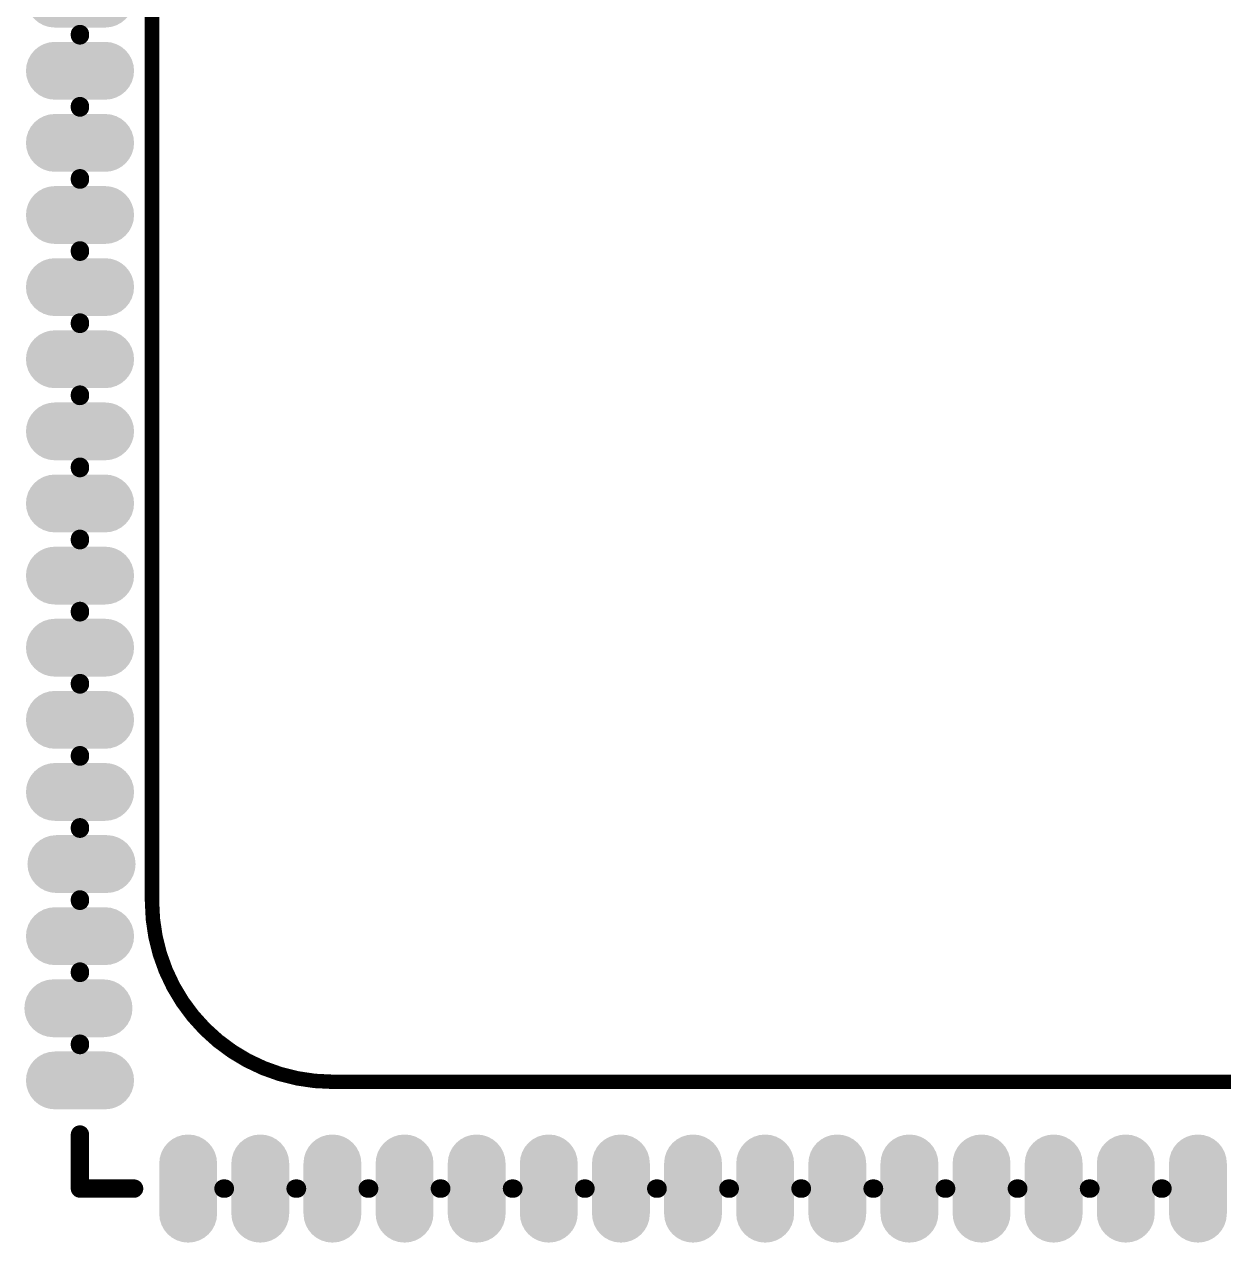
# Model space of a CAD drawing. Header units: inches. Extents: x -17.6 to 16.7, y -16.7 to 16.7.
# Drawn here: x -16.77 to -0.14, y -16.75 to 0.14 of the extents above; entities that cross this region are included whole.
import ezdxf

# ---------------------------------------------------------------- set-up
doc = ezdxf.new("R2010")
doc.units = ezdxf.units.IN
for name, color, linetype in [('Bottom Overlay', 54, 'Continuous'), ('Keep-Out Layer', 6, 'Continuous'), ('Multi-Layer', 9, 'Continuous'), ('Top Layer', 1, 'Continuous'), ('Top Overlay', 2, 'Continuous'), ('Top Paste', 8, 'Continuous'), ('Top Solder', 216, 'Continuous')]:
    doc.layers.add(name, color=color, linetype=linetype)

msp = doc.modelspace()

# ---------------------------------------------------------------- hatches: boundary and pattern name
at = {"layer": 'Top Layer'}
h = msp.add_hatch(color=1, dxfattribs=at)
edge = h.paths.add_edge_path()
edge.add_arc((-15.651, -0.5), 0.35, 270, 450)
edge.add_line((-15.651, -0.15), (-16.348, -0.15))
edge.add_arc((-16.348, -0.5), 0.35, 90, 270)
edge.add_line((-16.348, -0.85), (-15.651, -0.85))
h = msp.add_hatch(color=1, dxfattribs=at)
edge = h.paths.add_edge_path()
edge.add_arc((-15.651, -1.5), 0.35, 270, 450)
edge.add_line((-15.651, -1.15), (-16.348, -1.15))
edge.add_arc((-16.348, -1.5), 0.35, 90, 270)
edge.add_line((-16.348, -1.85), (-15.651, -1.85))
h = msp.add_hatch(color=1, dxfattribs=at)
edge = h.paths.add_edge_path()
edge.add_arc((-15.651, -2.5), 0.35, 270, 450)
edge.add_line((-15.651, -2.15), (-16.348, -2.15))
edge.add_arc((-16.348, -2.5), 0.35, 90, 270)
edge.add_line((-16.348, -2.85), (-15.651, -2.85))
h = msp.add_hatch(color=1, dxfattribs=at)
edge = h.paths.add_edge_path()
edge.add_arc((-15.651, -3.5), 0.35, 270, 450)
edge.add_line((-15.651, -3.15), (-16.348, -3.15))
edge.add_arc((-16.348, -3.5), 0.35, 90, 270)
edge.add_line((-16.348, -3.85), (-15.651, -3.85))
h = msp.add_hatch(color=1, dxfattribs=at)
edge = h.paths.add_edge_path()
edge.add_arc((-15.651, -4.5), 0.35, 270, 450)
edge.add_line((-15.651, -4.15), (-16.348, -4.15))
edge.add_arc((-16.348, -4.5), 0.35, 90, 270)
edge.add_line((-16.348, -4.85), (-15.651, -4.85))
h = msp.add_hatch(color=1, dxfattribs=at)
edge = h.paths.add_edge_path()
edge.add_arc((-15.651, -5.5), 0.35, 270, 450)
edge.add_line((-15.651, -5.15), (-16.348, -5.15))
edge.add_arc((-16.348, -5.5), 0.35, 90, 270)
edge.add_line((-16.348, -5.85), (-15.651, -5.85))
h = msp.add_hatch(color=1, dxfattribs=at)
edge = h.paths.add_edge_path()
edge.add_arc((-15.651, -6.5), 0.35, 270, 450)
edge.add_line((-15.651, -6.15), (-16.348, -6.15))
edge.add_arc((-16.348, -6.5), 0.35, 90, 270)
edge.add_line((-16.348, -6.85), (-15.651, -6.85))
h = msp.add_hatch(color=1, dxfattribs=at)
edge = h.paths.add_edge_path()
edge.add_arc((-15.651, -7.5), 0.35, 270, 450)
edge.add_line((-15.651, -7.15), (-16.348, -7.15))
edge.add_arc((-16.348, -7.5), 0.35, 90, 270)
edge.add_line((-16.348, -7.85), (-15.651, -7.85))
h = msp.add_hatch(color=1, dxfattribs=at)
edge = h.paths.add_edge_path()
edge.add_arc((-15.651, -8.5), 0.35, 270, 450)
edge.add_line((-15.651, -8.15), (-16.348, -8.15))
edge.add_arc((-16.348, -8.5), 0.35, 90, 270)
edge.add_line((-16.348, -8.85), (-15.651, -8.85))
h = msp.add_hatch(color=1, dxfattribs=at)
edge = h.paths.add_edge_path()
edge.add_arc((-15.651, -9.5), 0.35, 270, 450)
edge.add_line((-15.651, -9.15), (-16.348, -9.15))
edge.add_arc((-16.348, -9.5), 0.35, 90, 270)
edge.add_line((-16.348, -9.85), (-15.651, -9.85))
h = msp.add_hatch(color=1, dxfattribs=at)
edge = h.paths.add_edge_path()
edge.add_arc((-15.651, -10.5), 0.35, 270, 450)
edge.add_line((-15.651, -10.15), (-16.348, -10.15))
edge.add_arc((-16.348, -10.5), 0.35, 90, 270)
edge.add_line((-16.348, -10.85), (-15.651, -10.85))
h = msp.add_hatch(color=1, dxfattribs=at)
edge = h.paths.add_edge_path()
edge.add_arc((-15.63, -11.5), 0.35, 270, 450)
edge.add_line((-15.63, -11.15), (-16.327, -11.15))
edge.add_arc((-16.327, -11.5), 0.35, 90, 270)
edge.add_line((-16.327, -11.85), (-15.63, -11.85))
h = msp.add_hatch(color=1, dxfattribs=at)
edge = h.paths.add_edge_path()
edge.add_arc((-15.651, -12.5), 0.35, 270, 450)
edge.add_line((-15.651, -12.15), (-16.348, -12.15))
edge.add_arc((-16.348, -12.5), 0.35, 90, 270)
edge.add_line((-16.348, -12.85), (-15.651, -12.85))
h = msp.add_hatch(color=1, dxfattribs=at)
edge = h.paths.add_edge_path()
edge.add_arc((-15.673, -13.5), 0.35, 270, 450)
edge.add_line((-15.673, -13.15), (-16.37, -13.15))
edge.add_arc((-16.37, -13.5), 0.35, 90, 270)
edge.add_line((-16.37, -13.85), (-15.673, -13.85))
h = msp.add_hatch(color=1, dxfattribs=at)
edge = h.paths.add_edge_path()
edge.add_arc((-16.348, -14.5), 0.35, 90, 270)
edge.add_line((-16.348, -14.85), (-15.651, -14.85))
edge.add_arc((-15.651, -14.5), 0.35, 270, 450)
edge.add_line((-15.651, -14.15), (-16.348, -14.15))
h = msp.add_hatch(color=1, dxfattribs=at)
edge = h.paths.add_edge_path()
edge.add_arc((-14.5, -15.651), 0.35, 0, 180)
edge.add_line((-14.85, -15.651), (-14.85, -16.348))
edge.add_arc((-14.5, -16.348), 0.35, 180, 360)
edge.add_line((-14.15, -16.348), (-14.15, -15.651))
h = msp.add_hatch(color=1, dxfattribs=at)
edge = h.paths.add_edge_path()
edge.add_arc((-13.5, -15.651), 0.35, 0, 180)
edge.add_line((-13.85, -15.651), (-13.85, -16.348))
edge.add_arc((-13.5, -16.348), 0.35, 180, 360)
edge.add_line((-13.15, -16.348), (-13.15, -15.651))
h = msp.add_hatch(color=1, dxfattribs=at)
edge = h.paths.add_edge_path()
edge.add_arc((-12.5, -15.651), 0.35, 0, 180)
edge.add_line((-12.85, -15.651), (-12.85, -16.348))
edge.add_arc((-12.5, -16.348), 0.35, 180, 360)
edge.add_line((-12.15, -16.348), (-12.15, -15.651))
h = msp.add_hatch(color=1, dxfattribs=at)
edge = h.paths.add_edge_path()
edge.add_arc((-11.5, -15.651), 0.35, 0, 180)
edge.add_line((-11.85, -15.651), (-11.85, -16.348))
edge.add_arc((-11.5, -16.348), 0.35, 180, 360)
edge.add_line((-11.15, -16.348), (-11.15, -15.651))
h = msp.add_hatch(color=1, dxfattribs=at)
edge = h.paths.add_edge_path()
edge.add_arc((-10.5, -15.651), 0.35, 0, 180)
edge.add_line((-10.85, -15.651), (-10.85, -16.348))
edge.add_arc((-10.5, -16.348), 0.35, 180, 360)
edge.add_line((-10.15, -16.348), (-10.15, -15.651))
h = msp.add_hatch(color=1, dxfattribs=at)
edge = h.paths.add_edge_path()
edge.add_arc((-9.5, -15.651), 0.35, 0, 180)
edge.add_line((-9.85, -15.651), (-9.85, -16.348))
edge.add_arc((-9.5, -16.348), 0.35, 180, 360)
edge.add_line((-9.15, -16.348), (-9.15, -15.651))
h = msp.add_hatch(color=1, dxfattribs=at)
edge = h.paths.add_edge_path()
edge.add_arc((-8.5, -15.651), 0.35, 0, 180)
edge.add_line((-8.85, -15.651), (-8.85, -16.348))
edge.add_arc((-8.5, -16.348), 0.35, 180, 360)
edge.add_line((-8.15, -16.348), (-8.15, -15.651))
h = msp.add_hatch(color=1, dxfattribs=at)
edge = h.paths.add_edge_path()
edge.add_arc((-7.5, -15.651), 0.35, 0, 180)
edge.add_line((-7.85, -15.651), (-7.85, -16.348))
edge.add_arc((-7.5, -16.348), 0.35, 180, 360)
edge.add_line((-7.15, -16.348), (-7.15, -15.651))
h = msp.add_hatch(color=1, dxfattribs=at)
edge = h.paths.add_edge_path()
edge.add_arc((-6.5, -15.651), 0.35, 0, 180)
edge.add_line((-6.85, -15.651), (-6.85, -16.348))
edge.add_arc((-6.5, -16.348), 0.35, 180, 360)
edge.add_line((-6.15, -16.348), (-6.15, -15.651))
h = msp.add_hatch(color=1, dxfattribs=at)
edge = h.paths.add_edge_path()
edge.add_arc((-5.5, -15.651), 0.35, 0, 180)
edge.add_line((-5.85, -15.651), (-5.85, -16.348))
edge.add_arc((-5.5, -16.348), 0.35, 180, 360)
edge.add_line((-5.15, -16.348), (-5.15, -15.651))
h = msp.add_hatch(color=1, dxfattribs=at)
edge = h.paths.add_edge_path()
edge.add_arc((-4.5, -15.651), 0.35, 0, 180)
edge.add_line((-4.85, -15.651), (-4.85, -16.348))
edge.add_arc((-4.5, -16.348), 0.35, 180, 360)
edge.add_line((-4.15, -16.348), (-4.15, -15.651))
h = msp.add_hatch(color=1, dxfattribs=at)
edge = h.paths.add_edge_path()
edge.add_arc((-3.5, -15.651), 0.35, 0, 180)
edge.add_line((-3.85, -15.651), (-3.85, -16.348))
edge.add_arc((-3.5, -16.348), 0.35, 180, 360)
edge.add_line((-3.15, -16.348), (-3.15, -15.651))
h = msp.add_hatch(color=1, dxfattribs=at)
edge = h.paths.add_edge_path()
edge.add_arc((-2.5, -15.651), 0.35, 0, 180)
edge.add_line((-2.85, -15.651), (-2.85, -16.348))
edge.add_arc((-2.5, -16.348), 0.35, 180, 360)
edge.add_line((-2.15, -16.348), (-2.15, -15.651))
h = msp.add_hatch(color=1, dxfattribs=at)
edge = h.paths.add_edge_path()
edge.add_arc((-1.5, -15.651), 0.35, 0, 180)
edge.add_line((-1.85, -15.651), (-1.85, -16.348))
edge.add_arc((-1.5, -16.348), 0.35, 180, 360)
edge.add_line((-1.15, -16.348), (-1.15, -15.651))
h = msp.add_hatch(color=1, dxfattribs=at)
edge = h.paths.add_edge_path()
edge.add_arc((-0.5, -15.651), 0.35, 0, 180)
edge.add_line((-0.85, -15.651), (-0.85, -16.348))
edge.add_arc((-0.5, -16.348), 0.35, 180, 360)
edge.add_line((-0.15, -16.348), (-0.15, -15.651))
at = {"layer": 'Top Paste'}
h = msp.add_hatch(color=8, dxfattribs=at)
edge = h.paths.add_edge_path()
edge.add_arc((-15.651, -0.5), 0.35, 270, 450)
edge.add_line((-15.651, -0.15), (-16.348, -0.15))
edge.add_arc((-16.348, -0.5), 0.35, 90, 270)
edge.add_line((-16.348, -0.85), (-15.651, -0.85))
h = msp.add_hatch(color=8, dxfattribs=at)
edge = h.paths.add_edge_path()
edge.add_arc((-15.651, -1.5), 0.35, 270, 450)
edge.add_line((-15.651, -1.15), (-16.348, -1.15))
edge.add_arc((-16.348, -1.5), 0.35, 90, 270)
edge.add_line((-16.348, -1.85), (-15.651, -1.85))
h = msp.add_hatch(color=8, dxfattribs=at)
edge = h.paths.add_edge_path()
edge.add_arc((-15.651, -2.5), 0.35, 270, 450)
edge.add_line((-15.651, -2.15), (-16.348, -2.15))
edge.add_arc((-16.348, -2.5), 0.35, 90, 270)
edge.add_line((-16.348, -2.85), (-15.651, -2.85))
h = msp.add_hatch(color=8, dxfattribs=at)
edge = h.paths.add_edge_path()
edge.add_arc((-15.651, -3.5), 0.35, 270, 450)
edge.add_line((-15.651, -3.15), (-16.348, -3.15))
edge.add_arc((-16.348, -3.5), 0.35, 90, 270)
edge.add_line((-16.348, -3.85), (-15.651, -3.85))
h = msp.add_hatch(color=8, dxfattribs=at)
edge = h.paths.add_edge_path()
edge.add_arc((-15.651, -4.5), 0.35, 270, 450)
edge.add_line((-15.651, -4.15), (-16.348, -4.15))
edge.add_arc((-16.348, -4.5), 0.35, 90, 270)
edge.add_line((-16.348, -4.85), (-15.651, -4.85))
h = msp.add_hatch(color=8, dxfattribs=at)
edge = h.paths.add_edge_path()
edge.add_arc((-15.651, -5.5), 0.35, 270, 450)
edge.add_line((-15.651, -5.15), (-16.348, -5.15))
edge.add_arc((-16.348, -5.5), 0.35, 90, 270)
edge.add_line((-16.348, -5.85), (-15.651, -5.85))
h = msp.add_hatch(color=8, dxfattribs=at)
edge = h.paths.add_edge_path()
edge.add_arc((-15.651, -6.5), 0.35, 270, 450)
edge.add_line((-15.651, -6.15), (-16.348, -6.15))
edge.add_arc((-16.348, -6.5), 0.35, 90, 270)
edge.add_line((-16.348, -6.85), (-15.651, -6.85))
h = msp.add_hatch(color=8, dxfattribs=at)
edge = h.paths.add_edge_path()
edge.add_arc((-15.651, -7.5), 0.35, 270, 450)
edge.add_line((-15.651, -7.15), (-16.348, -7.15))
edge.add_arc((-16.348, -7.5), 0.35, 90, 270)
edge.add_line((-16.348, -7.85), (-15.651, -7.85))
h = msp.add_hatch(color=8, dxfattribs=at)
edge = h.paths.add_edge_path()
edge.add_arc((-15.651, -8.5), 0.35, 270, 450)
edge.add_line((-15.651, -8.15), (-16.348, -8.15))
edge.add_arc((-16.348, -8.5), 0.35, 90, 270)
edge.add_line((-16.348, -8.85), (-15.651, -8.85))
h = msp.add_hatch(color=8, dxfattribs=at)
edge = h.paths.add_edge_path()
edge.add_arc((-15.651, -9.5), 0.35, 270, 450)
edge.add_line((-15.651, -9.15), (-16.348, -9.15))
edge.add_arc((-16.348, -9.5), 0.35, 90, 270)
edge.add_line((-16.348, -9.85), (-15.651, -9.85))
h = msp.add_hatch(color=8, dxfattribs=at)
edge = h.paths.add_edge_path()
edge.add_arc((-15.651, -10.5), 0.35, 270, 450)
edge.add_line((-15.651, -10.15), (-16.348, -10.15))
edge.add_arc((-16.348, -10.5), 0.35, 90, 270)
edge.add_line((-16.348, -10.85), (-15.651, -10.85))
h = msp.add_hatch(color=8, dxfattribs=at)
edge = h.paths.add_edge_path()
edge.add_arc((-15.63, -11.5), 0.35, 270, 450)
edge.add_line((-15.63, -11.15), (-16.327, -11.15))
edge.add_arc((-16.327, -11.5), 0.35, 90, 270)
edge.add_line((-16.327, -11.85), (-15.63, -11.85))
h = msp.add_hatch(color=8, dxfattribs=at)
edge = h.paths.add_edge_path()
edge.add_arc((-15.651, -12.5), 0.35, 270, 450)
edge.add_line((-15.651, -12.15), (-16.348, -12.15))
edge.add_arc((-16.348, -12.5), 0.35, 90, 270)
edge.add_line((-16.348, -12.85), (-15.651, -12.85))
h = msp.add_hatch(color=8, dxfattribs=at)
edge = h.paths.add_edge_path()
edge.add_arc((-15.673, -13.5), 0.35, 270, 450)
edge.add_line((-15.673, -13.15), (-16.37, -13.15))
edge.add_arc((-16.37, -13.5), 0.35, 90, 270)
edge.add_line((-16.37, -13.85), (-15.673, -13.85))
h = msp.add_hatch(color=8, dxfattribs=at)
edge = h.paths.add_edge_path()
edge.add_arc((-16.348, -14.5), 0.35, 90, 270)
edge.add_line((-16.348, -14.85), (-15.651, -14.85))
edge.add_arc((-15.651, -14.5), 0.35, 270, 450)
edge.add_line((-15.651, -14.15), (-16.348, -14.15))
h = msp.add_hatch(color=8, dxfattribs=at)
edge = h.paths.add_edge_path()
edge.add_arc((-14.5, -15.651), 0.35, 0, 180)
edge.add_line((-14.85, -15.651), (-14.85, -16.348))
edge.add_arc((-14.5, -16.348), 0.35, 180, 360)
edge.add_line((-14.15, -16.348), (-14.15, -15.651))
h = msp.add_hatch(color=8, dxfattribs=at)
edge = h.paths.add_edge_path()
edge.add_arc((-13.5, -15.651), 0.35, 0, 180)
edge.add_line((-13.85, -15.651), (-13.85, -16.348))
edge.add_arc((-13.5, -16.348), 0.35, 180, 360)
edge.add_line((-13.15, -16.348), (-13.15, -15.651))
h = msp.add_hatch(color=8, dxfattribs=at)
edge = h.paths.add_edge_path()
edge.add_arc((-12.5, -15.651), 0.35, 0, 180)
edge.add_line((-12.85, -15.651), (-12.85, -16.348))
edge.add_arc((-12.5, -16.348), 0.35, 180, 360)
edge.add_line((-12.15, -16.348), (-12.15, -15.651))
h = msp.add_hatch(color=8, dxfattribs=at)
edge = h.paths.add_edge_path()
edge.add_arc((-11.5, -15.651), 0.35, 0, 180)
edge.add_line((-11.85, -15.651), (-11.85, -16.348))
edge.add_arc((-11.5, -16.348), 0.35, 180, 360)
edge.add_line((-11.15, -16.348), (-11.15, -15.651))
h = msp.add_hatch(color=8, dxfattribs=at)
edge = h.paths.add_edge_path()
edge.add_arc((-10.5, -15.651), 0.35, 0, 180)
edge.add_line((-10.85, -15.651), (-10.85, -16.348))
edge.add_arc((-10.5, -16.348), 0.35, 180, 360)
edge.add_line((-10.15, -16.348), (-10.15, -15.651))
h = msp.add_hatch(color=8, dxfattribs=at)
edge = h.paths.add_edge_path()
edge.add_arc((-9.5, -15.651), 0.35, 0, 180)
edge.add_line((-9.85, -15.651), (-9.85, -16.348))
edge.add_arc((-9.5, -16.348), 0.35, 180, 360)
edge.add_line((-9.15, -16.348), (-9.15, -15.651))
h = msp.add_hatch(color=8, dxfattribs=at)
edge = h.paths.add_edge_path()
edge.add_arc((-8.5, -15.651), 0.35, 0, 180)
edge.add_line((-8.85, -15.651), (-8.85, -16.348))
edge.add_arc((-8.5, -16.348), 0.35, 180, 360)
edge.add_line((-8.15, -16.348), (-8.15, -15.651))
h = msp.add_hatch(color=8, dxfattribs=at)
edge = h.paths.add_edge_path()
edge.add_arc((-7.5, -15.651), 0.35, 0, 180)
edge.add_line((-7.85, -15.651), (-7.85, -16.348))
edge.add_arc((-7.5, -16.348), 0.35, 180, 360)
edge.add_line((-7.15, -16.348), (-7.15, -15.651))
h = msp.add_hatch(color=8, dxfattribs=at)
edge = h.paths.add_edge_path()
edge.add_arc((-6.5, -15.651), 0.35, 0, 180)
edge.add_line((-6.85, -15.651), (-6.85, -16.348))
edge.add_arc((-6.5, -16.348), 0.35, 180, 360)
edge.add_line((-6.15, -16.348), (-6.15, -15.651))
h = msp.add_hatch(color=8, dxfattribs=at)
edge = h.paths.add_edge_path()
edge.add_arc((-5.5, -15.651), 0.35, 0, 180)
edge.add_line((-5.85, -15.651), (-5.85, -16.348))
edge.add_arc((-5.5, -16.348), 0.35, 180, 360)
edge.add_line((-5.15, -16.348), (-5.15, -15.651))
h = msp.add_hatch(color=8, dxfattribs=at)
edge = h.paths.add_edge_path()
edge.add_arc((-4.5, -15.651), 0.35, 0, 180)
edge.add_line((-4.85, -15.651), (-4.85, -16.348))
edge.add_arc((-4.5, -16.348), 0.35, 180, 360)
edge.add_line((-4.15, -16.348), (-4.15, -15.651))
h = msp.add_hatch(color=8, dxfattribs=at)
edge = h.paths.add_edge_path()
edge.add_arc((-3.5, -15.651), 0.35, 0, 180)
edge.add_line((-3.85, -15.651), (-3.85, -16.348))
edge.add_arc((-3.5, -16.348), 0.35, 180, 360)
edge.add_line((-3.15, -16.348), (-3.15, -15.651))
h = msp.add_hatch(color=8, dxfattribs=at)
edge = h.paths.add_edge_path()
edge.add_arc((-2.5, -15.651), 0.35, 0, 180)
edge.add_line((-2.85, -15.651), (-2.85, -16.348))
edge.add_arc((-2.5, -16.348), 0.35, 180, 360)
edge.add_line((-2.15, -16.348), (-2.15, -15.651))
h = msp.add_hatch(color=8, dxfattribs=at)
edge = h.paths.add_edge_path()
edge.add_arc((-1.5, -15.651), 0.35, 0, 180)
edge.add_line((-1.85, -15.651), (-1.85, -16.348))
edge.add_arc((-1.5, -16.348), 0.35, 180, 360)
edge.add_line((-1.15, -16.348), (-1.15, -15.651))
h = msp.add_hatch(color=8, dxfattribs=at)
edge = h.paths.add_edge_path()
edge.add_arc((-0.5, -15.651), 0.35, 0, 180)
edge.add_line((-0.85, -15.651), (-0.85, -16.348))
edge.add_arc((-0.5, -16.348), 0.35, 180, 360)
edge.add_line((-0.15, -16.348), (-0.15, -15.651))
at = {"layer": 'Top Solder'}
h = msp.add_hatch(color=216, dxfattribs=at)
edge = h.paths.add_edge_path()
edge.add_arc((-15.651, 0.5), 0.401, 270, 450)
edge.add_line((-15.651, 0.901), (-16.348, 0.901))
edge.add_arc((-16.348, 0.5), 0.401, 90, 270)
edge.add_line((-16.348, 0.099), (-15.651, 0.099))
h = msp.add_hatch(color=216, dxfattribs=at)
edge = h.paths.add_edge_path()
edge.add_arc((-15.651, -0.5), 0.401, 270, 450)
edge.add_line((-15.651, -0.099), (-16.348, -0.099))
edge.add_arc((-16.348, -0.5), 0.401, 90, 270)
edge.add_line((-16.348, -0.901), (-15.651, -0.901))
h = msp.add_hatch(color=216, dxfattribs=at)
edge = h.paths.add_edge_path()
edge.add_arc((-15.651, -1.5), 0.401, 270, 450)
edge.add_line((-15.651, -1.099), (-16.348, -1.099))
edge.add_arc((-16.348, -1.5), 0.401, 90, 270)
edge.add_line((-16.348, -1.901), (-15.651, -1.901))
h = msp.add_hatch(color=216, dxfattribs=at)
edge = h.paths.add_edge_path()
edge.add_arc((-15.651, -2.5), 0.401, 270, 450)
edge.add_line((-15.651, -2.099), (-16.348, -2.099))
edge.add_arc((-16.348, -2.5), 0.401, 90, 270)
edge.add_line((-16.348, -2.901), (-15.651, -2.901))
h = msp.add_hatch(color=216, dxfattribs=at)
edge = h.paths.add_edge_path()
edge.add_arc((-15.651, -3.5), 0.401, 270, 450)
edge.add_line((-15.651, -3.099), (-16.348, -3.099))
edge.add_arc((-16.348, -3.5), 0.401, 90, 270)
edge.add_line((-16.348, -3.901), (-15.651, -3.901))
h = msp.add_hatch(color=216, dxfattribs=at)
edge = h.paths.add_edge_path()
edge.add_arc((-15.651, -4.5), 0.401, 270, 450)
edge.add_line((-15.651, -4.099), (-16.348, -4.099))
edge.add_arc((-16.348, -4.5), 0.401, 90, 270)
edge.add_line((-16.348, -4.901), (-15.651, -4.901))
h = msp.add_hatch(color=216, dxfattribs=at)
edge = h.paths.add_edge_path()
edge.add_arc((-15.651, -5.5), 0.401, 270, 450)
edge.add_line((-15.651, -5.099), (-16.348, -5.099))
edge.add_arc((-16.348, -5.5), 0.401, 90, 270)
edge.add_line((-16.348, -5.901), (-15.651, -5.901))
h = msp.add_hatch(color=216, dxfattribs=at)
edge = h.paths.add_edge_path()
edge.add_arc((-15.651, -6.5), 0.401, 270, 450)
edge.add_line((-15.651, -6.099), (-16.348, -6.099))
edge.add_arc((-16.348, -6.5), 0.401, 90, 270)
edge.add_line((-16.348, -6.901), (-15.651, -6.901))
h = msp.add_hatch(color=216, dxfattribs=at)
edge = h.paths.add_edge_path()
edge.add_arc((-15.651, -7.5), 0.401, 270, 450)
edge.add_line((-15.651, -7.099), (-16.348, -7.099))
edge.add_arc((-16.348, -7.5), 0.401, 90, 270)
edge.add_line((-16.348, -7.901), (-15.651, -7.901))
h = msp.add_hatch(color=216, dxfattribs=at)
edge = h.paths.add_edge_path()
edge.add_arc((-15.651, -8.5), 0.401, 270, 450)
edge.add_line((-15.651, -8.099), (-16.348, -8.099))
edge.add_arc((-16.348, -8.5), 0.401, 90, 270)
edge.add_line((-16.348, -8.901), (-15.651, -8.901))
h = msp.add_hatch(color=216, dxfattribs=at)
edge = h.paths.add_edge_path()
edge.add_arc((-15.651, -9.5), 0.401, 270, 450)
edge.add_line((-15.651, -9.099), (-16.348, -9.099))
edge.add_arc((-16.348, -9.5), 0.401, 90, 270)
edge.add_line((-16.348, -9.901), (-15.651, -9.901))
h = msp.add_hatch(color=216, dxfattribs=at)
edge = h.paths.add_edge_path()
edge.add_arc((-15.651, -10.5), 0.401, 270, 450)
edge.add_line((-15.651, -10.099), (-16.348, -10.099))
edge.add_arc((-16.348, -10.5), 0.401, 90, 270)
edge.add_line((-16.348, -10.901), (-15.651, -10.901))
h = msp.add_hatch(color=216, dxfattribs=at)
edge = h.paths.add_edge_path()
edge.add_arc((-15.63, -11.5), 0.401, 270, 450)
edge.add_line((-15.63, -11.099), (-16.327, -11.099))
edge.add_arc((-16.327, -11.5), 0.401, 90, 270)
edge.add_line((-16.327, -11.901), (-15.63, -11.901))
h = msp.add_hatch(color=216, dxfattribs=at)
edge = h.paths.add_edge_path()
edge.add_arc((-15.651, -12.5), 0.401, 270, 450)
edge.add_line((-15.651, -12.099), (-16.348, -12.099))
edge.add_arc((-16.348, -12.5), 0.401, 90, 270)
edge.add_line((-16.348, -12.901), (-15.651, -12.901))
h = msp.add_hatch(color=216, dxfattribs=at)
edge = h.paths.add_edge_path()
edge.add_arc((-15.673, -13.5), 0.401, 270, 450)
edge.add_line((-15.673, -13.099), (-16.37, -13.099))
edge.add_arc((-16.37, -13.5), 0.401, 90, 270)
edge.add_line((-16.37, -13.901), (-15.673, -13.901))
h = msp.add_hatch(color=216, dxfattribs=at)
edge = h.paths.add_edge_path()
edge.add_arc((-16.348, -14.5), 0.401, 90, 270)
edge.add_line((-16.348, -14.901), (-15.651, -14.901))
edge.add_arc((-15.651, -14.5), 0.401, 270, 450)
edge.add_line((-15.651, -14.099), (-16.348, -14.099))
h = msp.add_hatch(color=216, dxfattribs=at)
edge = h.paths.add_edge_path()
edge.add_arc((-14.5, -15.651), 0.401, 0, 180)
edge.add_line((-14.901, -15.651), (-14.901, -16.348))
edge.add_arc((-14.5, -16.348), 0.401, 180, 360)
edge.add_line((-14.099, -16.348), (-14.099, -15.651))
h = msp.add_hatch(color=216, dxfattribs=at)
edge = h.paths.add_edge_path()
edge.add_arc((-13.5, -15.651), 0.401, 0, 180)
edge.add_line((-13.901, -15.651), (-13.901, -16.348))
edge.add_arc((-13.5, -16.348), 0.401, 180, 360)
edge.add_line((-13.099, -16.348), (-13.099, -15.651))
h = msp.add_hatch(color=216, dxfattribs=at)
edge = h.paths.add_edge_path()
edge.add_arc((-12.5, -15.651), 0.401, 0, 180)
edge.add_line((-12.901, -15.651), (-12.901, -16.348))
edge.add_arc((-12.5, -16.348), 0.401, 180, 360)
edge.add_line((-12.099, -16.348), (-12.099, -15.651))
h = msp.add_hatch(color=216, dxfattribs=at)
edge = h.paths.add_edge_path()
edge.add_arc((-11.5, -15.651), 0.401, 0, 180)
edge.add_line((-11.901, -15.651), (-11.901, -16.348))
edge.add_arc((-11.5, -16.348), 0.401, 180, 360)
edge.add_line((-11.099, -16.348), (-11.099, -15.651))
h = msp.add_hatch(color=216, dxfattribs=at)
edge = h.paths.add_edge_path()
edge.add_arc((-10.5, -15.651), 0.401, 0, 180)
edge.add_line((-10.901, -15.651), (-10.901, -16.348))
edge.add_arc((-10.5, -16.348), 0.401, 180, 360)
edge.add_line((-10.099, -16.348), (-10.099, -15.651))
h = msp.add_hatch(color=216, dxfattribs=at)
edge = h.paths.add_edge_path()
edge.add_arc((-9.5, -15.651), 0.401, 0, 180)
edge.add_line((-9.901, -15.651), (-9.901, -16.348))
edge.add_arc((-9.5, -16.348), 0.401, 180, 360)
edge.add_line((-9.099, -16.348), (-9.099, -15.651))
h = msp.add_hatch(color=216, dxfattribs=at)
edge = h.paths.add_edge_path()
edge.add_arc((-8.5, -15.651), 0.401, 0, 180)
edge.add_line((-8.901, -15.651), (-8.901, -16.348))
edge.add_arc((-8.5, -16.348), 0.401, 180, 360)
edge.add_line((-8.099, -16.348), (-8.099, -15.651))
h = msp.add_hatch(color=216, dxfattribs=at)
edge = h.paths.add_edge_path()
edge.add_arc((-7.5, -15.651), 0.401, 0, 180)
edge.add_line((-7.901, -15.651), (-7.901, -16.348))
edge.add_arc((-7.5, -16.348), 0.401, 180, 360)
edge.add_line((-7.099, -16.348), (-7.099, -15.651))
h = msp.add_hatch(color=216, dxfattribs=at)
edge = h.paths.add_edge_path()
edge.add_arc((-6.5, -15.651), 0.401, 0, 180)
edge.add_line((-6.901, -15.651), (-6.901, -16.348))
edge.add_arc((-6.5, -16.348), 0.401, 180, 360)
edge.add_line((-6.099, -16.348), (-6.099, -15.651))
h = msp.add_hatch(color=216, dxfattribs=at)
edge = h.paths.add_edge_path()
edge.add_arc((-5.5, -15.651), 0.401, 0, 180)
edge.add_line((-5.901, -15.651), (-5.901, -16.348))
edge.add_arc((-5.5, -16.348), 0.401, 180, 360)
edge.add_line((-5.099, -16.348), (-5.099, -15.651))
h = msp.add_hatch(color=216, dxfattribs=at)
edge = h.paths.add_edge_path()
edge.add_arc((-4.5, -15.651), 0.401, 0, 180)
edge.add_line((-4.901, -15.651), (-4.901, -16.348))
edge.add_arc((-4.5, -16.348), 0.401, 180, 360)
edge.add_line((-4.099, -16.348), (-4.099, -15.651))
h = msp.add_hatch(color=216, dxfattribs=at)
edge = h.paths.add_edge_path()
edge.add_arc((-3.5, -15.651), 0.401, 0, 180)
edge.add_line((-3.901, -15.651), (-3.901, -16.348))
edge.add_arc((-3.5, -16.348), 0.401, 180, 360)
edge.add_line((-3.099, -16.348), (-3.099, -15.651))
h = msp.add_hatch(color=216, dxfattribs=at)
edge = h.paths.add_edge_path()
edge.add_arc((-2.5, -15.651), 0.401, 0, 180)
edge.add_line((-2.901, -15.651), (-2.901, -16.348))
edge.add_arc((-2.5, -16.348), 0.401, 180, 360)
edge.add_line((-2.099, -16.348), (-2.099, -15.651))
h = msp.add_hatch(color=216, dxfattribs=at)
edge = h.paths.add_edge_path()
edge.add_arc((-1.5, -15.651), 0.401, 0, 180)
edge.add_line((-1.901, -15.651), (-1.901, -16.348))
edge.add_arc((-1.5, -16.348), 0.401, 180, 360)
edge.add_line((-1.099, -16.348), (-1.099, -15.651))
h = msp.add_hatch(color=216, dxfattribs=at)
edge = h.paths.add_edge_path()
edge.add_arc((-0.5, -15.651), 0.401, 0, 180)
edge.add_line((-0.901, -15.651), (-0.901, -16.348))
edge.add_arc((-0.5, -16.348), 0.401, 180, 360)
edge.add_line((-0.099, -16.348), (-0.099, -15.651))

# ---------------------------------------------------------------- linework, layer by layer
at = {"layer": 'Bottom Overlay'}
for points in [[(-15.001, -12.019, 0.2, 0.2, 0), (-15.001, 12.191, 0.2, 0.2, 0)], [(-12.501, -14.519, 0.2, 0.2, -0.414213), (-15.001, -12.019, 0.2, 0.2, 0)], [(-12.501, -14.519, 0.2, 0.2, 0), (12.166, -14.519, 0.2, 0.2, 0)]]:
    msp.add_lwpolyline(points, format="xyseb", dxfattribs=at)
for points in [[(-15.051, -12.019, 0.1, 0.1, 1), (-14.951, -12.019, 0.1, 0.1, 1)], [(-15.051, -12.019, 0.1, 0.1, 1), (-14.951, -12.019, 0.1, 0.1, 1)], [(-12.551, -14.519, 0.1, 0.1, 1), (-12.451, -14.519, 0.1, 0.1, 1)], [(-12.551, -14.519, 0.1, 0.1, 1), (-12.451, -14.519, 0.1, 0.1, 1)]]:
    msp.add_lwpolyline(points, format="xyseb", close=True, dxfattribs=at)
at = {"layer": 'Keep-Out Layer'}
for points in [[(-15.001, -11.999, 0.2, 0.2, 0), (-15.001, 12.191, 0.2, 0.2, 0)], [(-12.501, -14.519, 0.2, 0.2, -0.414213), (-15.001, -12.019, 0.2, 0.2, 0)], [(-12.481, -14.519, 0.2, 0.2, 0), (12.166, -14.519, 0.2, 0.2, 0)]]:
    msp.add_lwpolyline(points, format="xyseb", dxfattribs=at)
for points in [[(-15.051, -11.999, 0.1, 0.1, 1), (-14.951, -11.999, 0.1, 0.1, 1)], [(-15.051, -12.019, 0.1, 0.1, 1), (-14.951, -12.019, 0.1, 0.1, 1)], [(-12.551, -14.519, 0.1, 0.1, 1), (-12.451, -14.519, 0.1, 0.1, 1)], [(-12.531, -14.519, 0.1, 0.1, 1), (-12.431, -14.519, 0.1, 0.1, 1)]]:
    msp.add_lwpolyline(points, format="xyseb", close=True, dxfattribs=at)
at = {"layer": 'Multi-Layer'}
for p, q in [((-15.001, -11.999), (-15.001, 12.191)), ((-15.001, -11.999), (-15.001, 12.191)), ((-15.001, -12.019), (-15.001, -11.999)), ((-15.001, -12.019), (-15.001, -11.999)), ((-15.001, -12.265), (-15.001, -12.019)), ((-15.001, -12.265), (-15.001, -12.019)), ((-14.905, -12.748), (-15.001, -12.265)), ((-14.905, -12.748), (-15.001, -12.265)), ((-14.717, -13.203), (-14.905, -12.748)), ((-14.717, -13.203), (-14.905, -12.748)), ((-14.443, -13.612), (-14.717, -13.203)), ((-14.443, -13.612), (-14.717, -13.203)), ((-14.095, -13.961), (-14.443, -13.612)), ((-14.095, -13.961), (-14.443, -13.612)), ((-13.686, -14.234), (-14.095, -13.961)), ((-13.686, -14.234), (-14.095, -13.961)), ((-13.231, -14.423), (-13.686, -14.234)), ((-13.231, -14.423), (-13.686, -14.234)), ((-12.748, -14.519), (-13.231, -14.423)), ((-12.748, -14.519), (-13.231, -14.423)), ((-12.501, -14.519), (-12.748, -14.519)), ((-12.501, -14.519), (-12.748, -14.519)), ((12.166, -14.519), (-12.501, -14.519)), ((12.166, -14.519), (-12.501, -14.519))]:
    msp.add_line(p, q, dxfattribs=at)
at = {"layer": 'Top Overlay'}
for points in [[(-15.001, -12.019, 0.2, 0.2, 0), (-15.001, 12.191, 0.2, 0.2, 0)], [(-16, -0.01, 0.254, 0.254, 0), (-16, 0.01, 0.254, 0.254, 0)], [(-16, -1.01, 0.254, 0.254, 0), (-16, -0.99, 0.254, 0.254, 0)], [(-16, -2.01, 0.254, 0.254, 0), (-16, -1.99, 0.254, 0.254, 0)], [(-16, -3.01, 0.254, 0.254, 0), (-16, -2.99, 0.254, 0.254, 0)], [(-16, -4.01, 0.254, 0.254, 0), (-16, -3.99, 0.254, 0.254, 0)], [(-16, -5.01, 0.254, 0.254, 0), (-16, -4.99, 0.254, 0.254, 0)], [(-16, -6.01, 0.254, 0.254, 0), (-16, -5.99, 0.254, 0.254, 0)], [(-16, -7.01, 0.254, 0.254, 0), (-16, -6.99, 0.254, 0.254, 0)], [(-16, -8.01, 0.254, 0.254, 0), (-16, -7.99, 0.254, 0.254, 0)], [(-16, -9.01, 0.254, 0.254, 0), (-16, -8.99, 0.254, 0.254, 0)], [(-16, -10.01, 0.254, 0.254, 0), (-16, -9.99, 0.254, 0.254, 0)], [(-16, -11.01, 0.254, 0.254, 0), (-16, -10.99, 0.254, 0.254, 0)], [(-16, -12.01, 0.254, 0.254, 0), (-16, -11.99, 0.254, 0.254, 0)], [(-12.501, -14.519, 0.2, 0.2, -0.414213), (-15.001, -12.019, 0.2, 0.2, 0)], [(-16, -13.01, 0.254, 0.254, 0), (-16, -12.99, 0.254, 0.254, 0)], [(-16, -14.01, 0.254, 0.254, 0), (-16, -13.99, 0.254, 0.254, 0)], [(-12.501, -14.519, 0.2, 0.2, 0), (12.166, -14.519, 0.2, 0.2, 0)], [(-16, -16, 0.254, 0.254, 0), (-16, -15.25, 0.254, 0.254, 0)], [(-16, -16, 0.254, 0.254, 0), (-15.25, -16, 0.254, 0.254, 0)], [(-14.01, -16, 0.254, 0.254, 0), (-13.99, -16, 0.254, 0.254, 0)], [(-13.01, -16, 0.254, 0.254, 0), (-12.99, -16, 0.254, 0.254, 0)], [(-12.01, -16, 0.254, 0.254, 0), (-11.99, -16, 0.254, 0.254, 0)], [(-11.01, -16, 0.254, 0.254, 0), (-10.99, -16, 0.254, 0.254, 0)], [(-10.01, -16, 0.254, 0.254, 0), (-9.99, -16, 0.254, 0.254, 0)], [(-9.01, -16, 0.254, 0.254, 0), (-8.99, -16, 0.254, 0.254, 0)], [(-8.01, -16, 0.254, 0.254, 0), (-7.99, -16, 0.254, 0.254, 0)], [(-7.01, -16, 0.254, 0.254, 0), (-6.99, -16, 0.254, 0.254, 0)], [(-6.01, -16, 0.254, 0.254, 0), (-5.99, -16, 0.254, 0.254, 0)], [(-5.01, -16, 0.254, 0.254, 0), (-4.99, -16, 0.254, 0.254, 0)], [(-4.01, -16, 0.254, 0.254, 0), (-3.99, -16, 0.254, 0.254, 0)], [(-3.01, -16, 0.254, 0.254, 0), (-2.99, -16, 0.254, 0.254, 0)], [(-2.01, -16, 0.254, 0.254, 0), (-1.99, -16, 0.254, 0.254, 0)], [(-1.01, -16, 0.254, 0.254, 0), (-0.99, -16, 0.254, 0.254, 0)]]:
    msp.add_lwpolyline(points, format="xyseb", dxfattribs=at)
for points in [[(-16.064, 0.01, 0.127, 0.127, 1), (-15.937, 0.01, 0.127, 0.127, 1)], [(-16.064, -0.01, 0.127, 0.127, 1), (-15.937, -0.01, 0.127, 0.127, 1)], [(-16.064, -0.99, 0.127, 0.127, 1), (-15.937, -0.99, 0.127, 0.127, 1)], [(-16.064, -1.01, 0.127, 0.127, 1), (-15.937, -1.01, 0.127, 0.127, 1)], [(-16.064, -1.99, 0.127, 0.127, 1), (-15.937, -1.99, 0.127, 0.127, 1)], [(-16.064, -2.01, 0.127, 0.127, 1), (-15.937, -2.01, 0.127, 0.127, 1)], [(-16.064, -2.99, 0.127, 0.127, 1), (-15.937, -2.99, 0.127, 0.127, 1)], [(-16.064, -3.01, 0.127, 0.127, 1), (-15.937, -3.01, 0.127, 0.127, 1)], [(-16.064, -3.99, 0.127, 0.127, 1), (-15.937, -3.99, 0.127, 0.127, 1)], [(-16.064, -4.01, 0.127, 0.127, 1), (-15.937, -4.01, 0.127, 0.127, 1)], [(-16.064, -4.99, 0.127, 0.127, 1), (-15.937, -4.99, 0.127, 0.127, 1)], [(-16.064, -5.01, 0.127, 0.127, 1), (-15.937, -5.01, 0.127, 0.127, 1)], [(-16.064, -5.99, 0.127, 0.127, 1), (-15.937, -5.99, 0.127, 0.127, 1)], [(-16.064, -6.01, 0.127, 0.127, 1), (-15.937, -6.01, 0.127, 0.127, 1)], [(-16.064, -6.99, 0.127, 0.127, 1), (-15.937, -6.99, 0.127, 0.127, 1)], [(-16.064, -7.01, 0.127, 0.127, 1), (-15.937, -7.01, 0.127, 0.127, 1)], [(-16.064, -7.99, 0.127, 0.127, 1), (-15.937, -7.99, 0.127, 0.127, 1)], [(-16.064, -8.01, 0.127, 0.127, 1), (-15.937, -8.01, 0.127, 0.127, 1)], [(-16.064, -8.99, 0.127, 0.127, 1), (-15.937, -8.99, 0.127, 0.127, 1)], [(-16.064, -9.01, 0.127, 0.127, 1), (-15.937, -9.01, 0.127, 0.127, 1)], [(-16.064, -9.99, 0.127, 0.127, 1), (-15.937, -9.99, 0.127, 0.127, 1)], [(-16.064, -10.01, 0.127, 0.127, 1), (-15.937, -10.01, 0.127, 0.127, 1)], [(-16.064, -10.99, 0.127, 0.127, 1), (-15.937, -10.99, 0.127, 0.127, 1)], [(-16.064, -11.01, 0.127, 0.127, 1), (-15.937, -11.01, 0.127, 0.127, 1)], [(-16.064, -11.99, 0.127, 0.127, 1), (-15.937, -11.99, 0.127, 0.127, 1)], [(-16.064, -12.01, 0.127, 0.127, 1), (-15.937, -12.01, 0.127, 0.127, 1)], [(-15.051, -12.019, 0.1, 0.1, 1), (-14.951, -12.019, 0.1, 0.1, 1)], [(-15.051, -12.019, 0.1, 0.1, 1), (-14.951, -12.019, 0.1, 0.1, 1)], [(-16.064, -12.99, 0.127, 0.127, 1), (-15.937, -12.99, 0.127, 0.127, 1)], [(-16.064, -13.01, 0.127, 0.127, 1), (-15.937, -13.01, 0.127, 0.127, 1)], [(-16.064, -13.99, 0.127, 0.127, 1), (-15.937, -13.99, 0.127, 0.127, 1)], [(-16.064, -14.01, 0.127, 0.127, 1), (-15.937, -14.01, 0.127, 0.127, 1)], [(-12.551, -14.519, 0.1, 0.1, 1), (-12.451, -14.519, 0.1, 0.1, 1)], [(-12.551, -14.519, 0.1, 0.1, 1), (-12.451, -14.519, 0.1, 0.1, 1)], [(-16.064, -15.25, 0.127, 0.127, 1), (-15.937, -15.25, 0.127, 0.127, 1)], [(-16.064, -16, 0.127, 0.127, 1), (-15.937, -16, 0.127, 0.127, 1)], [(-16.064, -16, 0.127, 0.127, 1), (-15.937, -16, 0.127, 0.127, 1)], [(-15.313, -16, 0.127, 0.127, 1), (-15.186, -16, 0.127, 0.127, 1)], [(-14.074, -16, 0.127, 0.127, 1), (-13.947, -16, 0.127, 0.127, 1)], [(-14.054, -16, 0.127, 0.127, 1), (-13.927, -16, 0.127, 0.127, 1)], [(-13.074, -16, 0.127, 0.127, 1), (-12.947, -16, 0.127, 0.127, 1)], [(-13.054, -16, 0.127, 0.127, 1), (-12.927, -16, 0.127, 0.127, 1)], [(-12.074, -16, 0.127, 0.127, 1), (-11.947, -16, 0.127, 0.127, 1)], [(-12.054, -16, 0.127, 0.127, 1), (-11.927, -16, 0.127, 0.127, 1)], [(-11.074, -16, 0.127, 0.127, 1), (-10.947, -16, 0.127, 0.127, 1)], [(-11.054, -16, 0.127, 0.127, 1), (-10.927, -16, 0.127, 0.127, 1)], [(-10.074, -16, 0.127, 0.127, 1), (-9.947, -16, 0.127, 0.127, 1)], [(-10.054, -16, 0.127, 0.127, 1), (-9.927, -16, 0.127, 0.127, 1)], [(-9.074, -16, 0.127, 0.127, 1), (-8.947, -16, 0.127, 0.127, 1)], [(-9.054, -16, 0.127, 0.127, 1), (-8.927, -16, 0.127, 0.127, 1)], [(-8.074, -16, 0.127, 0.127, 1), (-7.947, -16, 0.127, 0.127, 1)], [(-8.054, -16, 0.127, 0.127, 1), (-7.927, -16, 0.127, 0.127, 1)], [(-7.074, -16, 0.127, 0.127, 1), (-6.947, -16, 0.127, 0.127, 1)], [(-7.054, -16, 0.127, 0.127, 1), (-6.927, -16, 0.127, 0.127, 1)], [(-6.074, -16, 0.127, 0.127, 1), (-5.947, -16, 0.127, 0.127, 1)], [(-6.054, -16, 0.127, 0.127, 1), (-5.927, -16, 0.127, 0.127, 1)], [(-5.074, -16, 0.127, 0.127, 1), (-4.947, -16, 0.127, 0.127, 1)], [(-5.054, -16, 0.127, 0.127, 1), (-4.927, -16, 0.127, 0.127, 1)], [(-4.074, -16, 0.127, 0.127, 1), (-3.947, -16, 0.127, 0.127, 1)], [(-4.054, -16, 0.127, 0.127, 1), (-3.927, -16, 0.127, 0.127, 1)], [(-3.074, -16, 0.127, 0.127, 1), (-2.947, -16, 0.127, 0.127, 1)], [(-3.054, -16, 0.127, 0.127, 1), (-2.927, -16, 0.127, 0.127, 1)], [(-2.074, -16, 0.127, 0.127, 1), (-1.947, -16, 0.127, 0.127, 1)], [(-2.054, -16, 0.127, 0.127, 1), (-1.927, -16, 0.127, 0.127, 1)], [(-1.074, -16, 0.127, 0.127, 1), (-0.947, -16, 0.127, 0.127, 1)], [(-1.054, -16, 0.127, 0.127, 1), (-0.927, -16, 0.127, 0.127, 1)]]:
    msp.add_lwpolyline(points, format="xyseb", close=True, dxfattribs=at)

doc.saveas('drawing.dxf')
